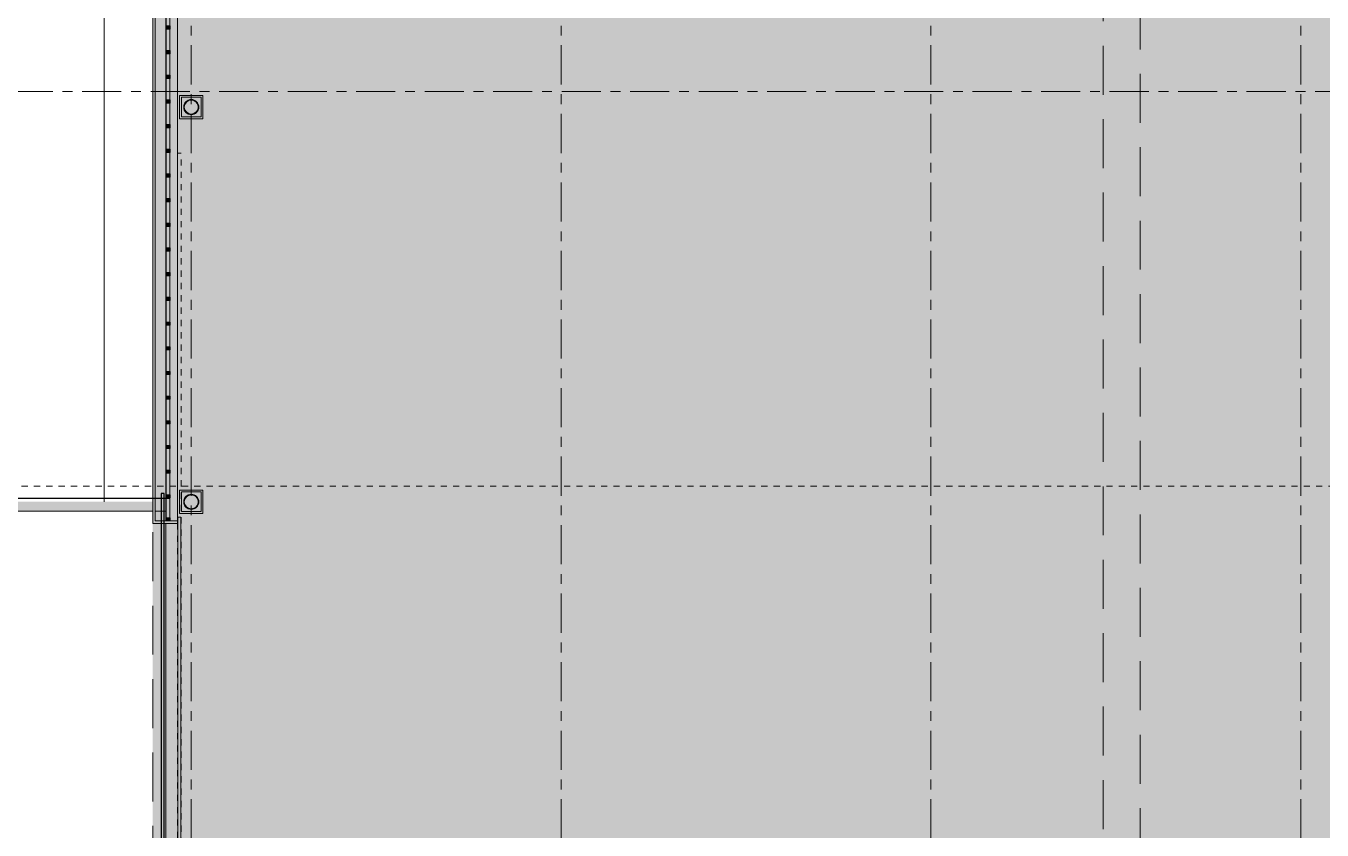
# Model space of a CAD drawing. Header units: metres. Extents: x 1156 to 2335, y -13 to 268.
# Drawn here: x 1236.02 to 1257.05, y 166.23 to 179.26 of the extents above; entities that cross this region are included whole.
import ezdxf

# ---------------------------------------------------------------- set-up
doc = ezdxf.new("R2010")
doc.units = ezdxf.units.M
doc.header["$LTSCALE"] = 0.05
for name, pattern in [('_Tracejado médio', [0.004, 0.003, -0.001]), ('Contínua', [0]), ('Grid Line', [0.022225, 0.0127, -0.003175, 0.003175, -0.003175]), ('HIDDEN2', [4.7625, 3.175, -1.5875]), ('Overhead 1_16_', [0.00258, 0.001587, -0.000992188])]:
    doc.linetypes.add(name, pattern=pattern)
for name, color, linetype, lineweight in [('A-DOOR', 7, 'Continuous', 9), ('A-DOOR-HDLN', 7, '_Tracejado médio', 5), ('A-FLOR', 7, 'Continuous', 9), ('A-FLOR-OVHD', 7, 'Overhead 1_16_', 5), ('A-GENM', 7, 'Continuous', 5), ('A-GENM-4', 7, 'Continuous', 9), ('A-GLAZ-CURT', 7, 'Continuous', 5), ('A-GLAZ-CWMG', 7, 'Continuous', 5), ('A-WALL-1', 7, 'Continuous', 9), ('ARQ_PAREDE', 3, 'Continuous', 5), ('I-WALL', 7, 'Continuous', 9), ('S-FNDN', 7, 'Continuous', 5)]:
    doc.layers.add(name, color=color, linetype=linetype, lineweight=lineweight)
for name, color, linetype, lineweight, true_color in [('A-DOOR-1', 7, 'Continuous', 5, 0xc0c0c0), ('A-FLOR-PATT-6', 7, 'Continuous', 9, 0xe3e2df), ('A-GENM-2', 7, 'Continuous', 5, 0xe9e9e9), ('A-GENM-3', 7, 'Continuous', 5, 0xaeaeae), ('A-GLAZ-CWMG-1', 7, 'Continuous', 5, 0x74756c), ('A-WALL-PATT-8', 9, 'Continuous', 9, 0x808080), ('S-FNDN-1', 7, 'Continuous', 9, 0xd3d1cb), ('S-GRID-1', 7, 'Grid Line', 5, 0x0080c0)]:
    doc.layers.add(name, color=color, linetype=linetype, lineweight=lineweight, true_color=true_color)
for name, color, linetype in [('ARQ_RUA', 2, 'Continuous'), ('RUA', 2, 'Continuous'), ('sh- talude', 64, 'Continuous'), ('talude', 2, 'Continuous')]:
    doc.layers.add(name, color=color, linetype=linetype)
pattern_1 = [(180, (0, 0), (-2e-17, -0.15), [])]

# ---------------------------------------------------------------- blocks, each defined once
blk = doc.blocks.new('PILAR redondo 2 - PILAR redondo 10-4759603-Térreo')
at = {"layer": 'A-GENM-2'}
h = blk.add_hatch(color=256, dxfattribs=at)
h.paths.add_polyline_path([(0, -0.123), (0.038, -0.117), (0.072, -0.1), (0.1, -0.072), (0.117, -0.035), (0.123, 0), (0.117, 0.038), (0.1, 0.072), (0.066, 0.103), (0.032, 0.118), (0, 0.123), (-0.038, 0.117), (-0.072, 0.1), (-0.103, 0.066), (-0.117, 0.035), (-0.123, 0), (-0.117, -0.038), (-0.1, -0.072), (-0.066, -0.103), (-0.035, -0.117)])
h.paths.add_polyline_path([(0, -0.113), (-0.038, -0.106), (-0.066, -0.091), (-0.091, -0.066), (-0.107, -0.035), (-0.113, 0), (-0.107, 0.035), (-0.091, 0.066), (-0.066, 0.091), (-0.035, 0.107), (0, 0.113), (0.035, 0.107), (0.066, 0.091), (0.091, 0.066), (0.107, 0.035), (0.113, 0), (0.106, -0.038), (0.091, -0.066), (0.066, -0.091), (0.035, -0.107)])
at = {"layer": 'A-GENM-3'}
h = blk.add_hatch(color=256, dxfattribs=at)
h.paths.add_polyline_path([(-0.16, -0.16), (0.16, -0.16), (0.16, 0.16), (-0.16, 0.16)])
h.paths.add_polyline_path([(0, -0.123), (-0.038, -0.117), (-0.072, -0.1), (-0.103, -0.066), (-0.117, -0.035), (-0.123, 0), (-0.117, 0.038), (-0.1, 0.072), (-0.066, 0.103), (-0.035, 0.117), (0, 0.123), (0.038, 0.117), (0.072, 0.1), (0.103, 0.066), (0.117, 0.035), (0.123, 0), (0.117, -0.038), (0.1, -0.072), (0.066, -0.103), (0.035, -0.117)])
h.paths.add_polyline_path([(0, -0.113), (0.038, -0.106), (0.066, -0.091), (0.091, -0.066), (0.107, -0.035), (0.113, 0), (0.106, 0.038), (0.091, 0.066), (0.066, 0.091), (0.035, 0.107), (0, 0.113), (-0.038, 0.106), (-0.066, 0.091), (-0.091, 0.066), (-0.107, 0.035), (-0.113, 0), (-0.106, -0.038), (-0.091, -0.066), (-0.066, -0.091), (-0.035, -0.107)])
at = {"layer": 'A-GENM'}
for p, q in [((0.16, 0.16), (-0.16, 0.16)), ((-0.16, 0.16), (-0.16, -0.16)), ((0.16, -0.16), (0.16, 0.16)), ((-0.16, -0.16), (0.16, -0.16))]:
    blk.add_line(p, q, dxfattribs=at)
at = {"layer": 'A-GENM-4'}
for radius, start, end in [(0.123, 360, 180), (0.123, 180, 360), (0.113, 0, 180), (0.113, 180, 0)]:
    blk.add_arc((0, 0), radius, start, end, dxfattribs=at)
blk = doc.blocks.new('PILAR redondo 2 - PILAR redondo 11-4759617-Térreo')
at = {"layer": 'A-GENM-2'}
h = blk.add_hatch(color=256, dxfattribs=at)
h.paths.add_polyline_path([(0, -0.123), (0.038, -0.117), (0.072, -0.1), (0.1, -0.072), (0.117, -0.035), (0.123, 0), (0.117, 0.038), (0.1, 0.072), (0.066, 0.103), (0.032, 0.118), (0, 0.123), (-0.038, 0.117), (-0.072, 0.1), (-0.103, 0.066), (-0.117, 0.035), (-0.123, 0), (-0.117, -0.038), (-0.1, -0.072), (-0.066, -0.103), (-0.035, -0.117)])
h.paths.add_polyline_path([(0, -0.113), (-0.038, -0.106), (-0.066, -0.091), (-0.091, -0.066), (-0.107, -0.035), (-0.113, 0), (-0.107, 0.035), (-0.091, 0.066), (-0.066, 0.091), (-0.035, 0.107), (0, 0.113), (0.035, 0.107), (0.066, 0.091), (0.091, 0.066), (0.107, 0.035), (0.113, 0), (0.106, -0.038), (0.091, -0.066), (0.066, -0.091), (0.035, -0.107)])
at = {"layer": 'A-GENM-3'}
h = blk.add_hatch(color=256, dxfattribs=at)
h.paths.add_polyline_path([(0.117, -0.16), (0.16, -0.16), (0.16, 0.16), (-0.16, 0.16), (-0.16, -0.16), (0.1, -0.16)])
h.paths.add_polyline_path([(0, -0.123), (-0.038, -0.117), (-0.072, -0.1), (-0.103, -0.066), (-0.117, -0.035), (-0.123, 0), (-0.117, 0.038), (-0.1, 0.072), (-0.066, 0.103), (-0.035, 0.117), (0, 0.123), (0.038, 0.117), (0.072, 0.1), (0.103, 0.066), (0.117, 0.035), (0.123, 0), (0.117, -0.038), (0.1, -0.072), (0.066, -0.103), (0.035, -0.117)])
h.paths.add_polyline_path([(0, -0.113), (0.038, -0.106), (0.066, -0.091), (0.091, -0.066), (0.107, -0.035), (0.113, 0), (0.106, 0.038), (0.091, 0.066), (0.066, 0.091), (0.035, 0.107), (0, 0.113), (-0.038, 0.106), (-0.066, 0.091), (-0.091, 0.066), (-0.107, 0.035), (-0.113, 0), (-0.106, -0.038), (-0.091, -0.066), (-0.066, -0.091), (-0.035, -0.107)])
at = {"layer": 'A-GENM'}
for p, q in [((0.16, 0.16), (-0.16, 0.16)), ((-0.16, 0.16), (-0.16, -0.16)), ((0.16, -0.16), (0.16, 0.16)), ((-0.16, -0.16), (0.16, -0.16))]:
    blk.add_line(p, q, dxfattribs=at)
at = {"layer": 'A-GENM-4'}
for radius, start, end in [(0.123, 360, 180), (0.123, 180, 360), (0.113, 0, 180), (0.113, 180, 0)]:
    blk.add_arc((0, 0), radius, start, end, dxfattribs=at)
blk = doc.blocks.new('_DOR-___-PortaCorrer - PF3-570X500-4467571-Térreo')
at = {"layer": 'A-DOOR-1'}
blk.add_hatch(color=256, dxfattribs=at).paths.add_polyline_path([(2.95, 0.129), (2.95, 0.15), (-2.95, 0.15), (-2.95, 0.1), (2.95, 0.1)])
at = {"layer": 'A-DOOR'}
for p, q in [((-2.95, 0.15), (2.95, 0.15)), ((-2.95, 0.1), (-2.95, 0.15)), ((2.95, 0.1), (-2.95, 0.1)), ((2.95, 0.15), (2.95, 0.1))]:
    blk.add_line(p, q, dxfattribs=at)
at = {"layer": 'A-DOOR-HDLN'}
for p, q in [((-8.85, 0.155), (-8.85, 0.095)), ((2.95, 0.155), (-8.85, 0.155)), ((-8.85, 0.095), (2.95, 0.095)), ((2.95, 0.095), (2.95, 0.155))]:
    blk.add_line(p, q, dxfattribs=at)
blk = doc.blocks.new('Rectangular Mullion - 80mm x 50mm aluminio-4464556-Térreo')
at = {"layer": 'A-GLAZ-CWMG-1'}
blk.add_hatch(color=256, dxfattribs=at).paths.add_polyline_path([(0, -0.03), (0, 0.035), (-0.05, 0.035), (-0.05, -0.035), (0, -0.035)])
at = {"layer": 'A-GLAZ-CWMG'}
for p, q in [((0, 0.035), (-0.05, 0.035)), ((-0.05, 0.035), (-0.05, -0.035)), ((-0.05, -0.035), (0, -0.035))]:
    blk.add_line(p, q, dxfattribs=at)
blk = doc.blocks.new('Rectangular Mullion - 80mm x 50mm aluminio-4464545-Térreo')
at = {"layer": 'A-GLAZ-CWMG-1'}
blk.add_hatch(color=256, dxfattribs=at).paths.add_polyline_path([(-0.025, -0.035), (-0.025, 0.035), (0.025, 0.035), (0.025, -0.035)])
at = {"layer": 'A-GLAZ-CWMG'}
for p, q in [((-0.025, -0.035), (-0.025, 0.035)), ((-0.025, 0.035), (0.025, 0.035)), ((0.025, 0.035), (0.025, -0.035)), ((0.025, -0.035), (-0.025, -0.035))]:
    blk.add_line(p, q, dxfattribs=at)
blk = doc.blocks.new('System Panel - COMOVENTE-V44-Térreo')
at = {"layer": 'A-GLAZ-CURT'}
h = blk.add_hatch(dxfattribs=at)
h.set_pattern_fill('FP_14', color=256, style=0, pattern_type=2)
h.set_pattern_definition(pattern_1)
h.paths.add_polyline_path([(-0.163, -0.03), (0.163, -0.03), (0.163, 0.03), (-0.163, 0.03)])
for p, q in [((-0.163, 0.03), (0.163, 0.03)), ((-0.163, 0.03), (-0.163, -0.03)), ((0.163, 0.03), (0.163, -0.03)), ((0.163, -0.03), (-0.163, -0.03))]:
    blk.add_line(p, q, dxfattribs=at)
blk = doc.blocks.new('System Panel - COMOVENTE-V45-Térreo')
at = {"layer": 'A-GLAZ-CURT'}
h = blk.add_hatch(dxfattribs=at)
h.set_pattern_fill('FP_15', color=256, style=0, pattern_type=2)
h.set_pattern_definition(pattern_1)
h.paths.add_polyline_path([(-0.175, -0.03), (0.175, -0.03), (0.175, 0.03), (-0.175, 0.03)])
for p, q in [((-0.175, 0.03), (0.175, 0.03)), ((-0.175, 0.03), (-0.175, -0.03)), ((0.175, 0.03), (0.175, -0.03)), ((0.175, -0.03), (-0.175, -0.03))]:
    blk.add_line(p, q, dxfattribs=at)
blk = doc.blocks.new('A$C48630bea')
at = {"layer": 'A-FLOR-PATT-6'}
for points in [[(12.724, 43.243), (13.555, 43.243), (13.555, 43.393), (5.127, 43.393), (5.127, 43.243), (12.724, 43.243)], [(13.555, 43.243), (14.465, 43.393), (13.555, 43.393)]]:
    blk.add_hatch(color=256, dxfattribs=at).paths.add_polyline_path(points)
h = blk.add_hatch(color=256, dxfattribs=at)
h.paths.add_polyline_path([(13.994, 43.243), (15.279, 43.243), (15.279, 43.275), (14.465, 43.393), (13.555, 43.243), (13.966, 43.243)])
h.paths.add_polyline_path([(15.492, 43.243), (15.319, 43.269), (15.319, 43.243)])
h = blk.add_hatch(color=256, dxfattribs=at)
h.paths.add_polyline_path([(15.492, 43.243), (15.492, 43.393), (15.319, 43.393), (15.319, 43.269), (15.334, 43.267)])
h.paths.add_polyline_path([(15.279, 43.275), (15.279, 43.393), (14.465, 43.393), (15.194, 43.287)])
at = {"layer": 'A-WALL-PATT-8'}
h = blk.add_hatch(color=256, dxfattribs=at)
h.paths.add_polyline_path([(15.279, 23.256), (15.319, 23.256), (15.319, 37.343), (15.279, 37.343), (15.279, 23.556)])
h.paths.add_polyline_path([(15.319, 43.043), (15.319, 64.222), (15.279, 64.222), (15.28, 43.043)])
blk.add_hatch(color=256, dxfattribs=at).paths.add_polyline_path([(15.319, 43.043), (15.682, 43.043), (15.682, 43.083), (15.319, 43.083)])
at = {"layer": 'S-FNDN-1'}
h = blk.add_hatch(color=256, dxfattribs=at)
h.paths.add_polyline_path([(15.767, 49.603), (16.095, 49.603), (16.095, 49.983), (15.715, 49.983), (15.715, 49.603), (15.745, 49.603)])
h.paths.add_polyline_path([(16.065, 49.633), (15.745, 49.633), (15.745, 49.953), (16.065, 49.953)])
h = blk.add_hatch(color=256, dxfattribs=at)
h.paths.add_polyline_path([(15.767, 43.203), (16.095, 43.203), (16.095, 43.583), (15.715, 43.583), (15.715, 43.203), (15.745, 43.203)])
h.paths.add_polyline_path([(15.767, 43.233), (15.745, 43.233), (15.745, 43.553), (16.065, 43.553), (16.065, 43.233)])
at = {"layer": 'A-FLOR'}
for p, q in [((14.492, 43.393), (14.492, 65.223)), ((15.279, 43.243), (5.127, 43.243)), ((15.492, 43.243), (15.318, 43.243)), ((15.492, 43.043), (15.492, 37.343))]:
    blk.add_line(p, q, dxfattribs=at)
at = {"layer": 'A-FLOR-OVHD', "linetype": 'HIDDEN2', "ltscale": 5}
for p, q in [((30.701, 62.693), (30.701, 30.488)), ((31.301, 30.488), (31.301, 62.693)), ((15.279, 37.343), (15.279, 43.043))]:
    blk.add_line(p, q, dxfattribs=at)
at = {"layer": 'A-WALL-1'}
for p, q in [((15.279, 64.262), (15.279, 43.043)), ((15.319, 43.083), (15.319, 64.222)), ((15.279, 43.043), (15.682, 43.043)), ((15.682, 43.083), (15.319, 43.083)), ((15.682, 43.043), (15.682, 43.083))]:
    blk.add_line(p, q, dxfattribs=at)
at = {"layer": 'I-WALL'}
for p, q in [((15.682, 63.996), (15.682, 43.083)), ((15.492, 51.108), (15.492, 51.458)), ((15.492, 50.708), (15.492, 51.058)), ((15.492, 50.308), (15.492, 50.658)), ((15.492, 49.908), (15.492, 50.258)), ((15.492, 49.508), (15.492, 49.858)), ((15.492, 49.108), (15.492, 49.458)), ((15.492, 48.708), (15.492, 49.058)), ((15.492, 48.308), (15.492, 48.658)), ((15.492, 47.908), (15.492, 48.258)), ((15.492, 47.508), (15.492, 47.858)), ((15.492, 47.108), (15.492, 47.458)), ((15.492, 46.708), (15.492, 47.058)), ((15.492, 46.308), (15.492, 46.658)), ((15.492, 45.908), (15.492, 46.258)), ((15.492, 45.508), (15.492, 45.858)), ((15.492, 45.108), (15.492, 45.458)), ((15.492, 44.708), (15.492, 45.058)), ((15.492, 44.308), (15.492, 44.658)), ((15.492, 43.908), (15.492, 44.258)), ((15.492, 43.508), (15.492, 43.858)), ((15.492, 43.133), (15.492, 43.458))]:
    blk.add_line(p, q, dxfattribs=at)
at = {"layer": 'S-FNDN'}
for p, q in [((16.095, 49.983), (15.715, 49.983)), ((15.715, 49.983), (15.715, 49.603)), ((16.095, 49.603), (16.095, 49.983)), ((15.715, 49.603), (16.095, 49.603)), ((16.095, 43.583), (15.715, 43.583)), ((15.715, 43.583), (15.715, 43.203)), ((16.095, 43.203), (16.095, 43.583)), ((15.715, 43.203), (16.095, 43.203))]:
    blk.add_line(p, q, dxfattribs=at)
at = {"layer": 'A-DOOR', "rotation": 269.9999999999999}
blk.add_blockref('_DOR-___-PortaCorrer - PF3-570X500-4467571-Térreo', (15.587, 40.193), dxfattribs=at)
at = {"layer": 'A-GENM'}
for name, p in [('PILAR redondo 2 - PILAR redondo 10-4759603-Térreo', (15.905, 49.793)), ('PILAR redondo 2 - PILAR redondo 11-4759617-Térreo', (15.905, 43.393))]:
    blk.add_blockref(name, p, dxfattribs=at)
at = {"layer": 'A-GLAZ-CURT', "rotation": 89.99999999999972}
for name, p in [('System Panel - COMOVENTE-V45-Térreo', (15.527, 51.283)), ('System Panel - COMOVENTE-V45-Térreo', (15.527, 50.883)), ('System Panel - COMOVENTE-V45-Térreo', (15.527, 50.483)), ('System Panel - COMOVENTE-V45-Térreo', (15.527, 50.083)), ('System Panel - COMOVENTE-V45-Térreo', (15.527, 49.683)), ('System Panel - COMOVENTE-V45-Térreo', (15.527, 49.283)), ('System Panel - COMOVENTE-V45-Térreo', (15.527, 48.883)), ('System Panel - COMOVENTE-V45-Térreo', (15.527, 48.483)), ('System Panel - COMOVENTE-V45-Térreo', (15.527, 48.083)), ('System Panel - COMOVENTE-V45-Térreo', (15.527, 47.683)), ('System Panel - COMOVENTE-V45-Térreo', (15.527, 47.283)), ('System Panel - COMOVENTE-V45-Térreo', (15.527, 46.883)), ('System Panel - COMOVENTE-V45-Térreo', (15.527, 46.483)), ('System Panel - COMOVENTE-V45-Térreo', (15.527, 46.083)), ('System Panel - COMOVENTE-V45-Térreo', (15.527, 45.683)), ('System Panel - COMOVENTE-V45-Térreo', (15.527, 45.283)), ('System Panel - COMOVENTE-V45-Térreo', (15.527, 44.883)), ('System Panel - COMOVENTE-V45-Térreo', (15.527, 44.483)), ('System Panel - COMOVENTE-V45-Térreo', (15.527, 44.083)), ('System Panel - COMOVENTE-V45-Térreo', (15.527, 43.683)), ('System Panel - COMOVENTE-V44-Térreo', (15.527, 43.296))]:
    blk.add_blockref(name, p, dxfattribs=at)
at = {"layer": 'A-GLAZ-CWMG', "extrusion": (0, 0, -1), "rotation": 90.00000000000027}
for p in [(-15.527, 51.083), (-15.527, 50.683), (-15.527, 50.283), (-15.527, 49.883), (-15.527, 49.483), (-15.527, 49.083), (-15.527, 48.683), (-15.527, 48.283), (-15.527, 47.883), (-15.527, 47.483), (-15.527, 47.083), (-15.527, 46.683), (-15.527, 46.283), (-15.527, 45.883), (-15.527, 45.483), (-15.527, 45.083), (-15.527, 44.683), (-15.527, 44.283), (-15.527, 43.883), (-15.527, 43.483)]:
    blk.add_blockref('Rectangular Mullion - 80mm x 50mm aluminio-4464545-Térreo', p, dxfattribs=at)
at = {"layer": 'A-GLAZ-CWMG', "rotation": 269.9999999999997}
blk.add_blockref('Rectangular Mullion - 80mm x 50mm aluminio-4464556-Térreo', (15.527, 43.083), dxfattribs=at)

msp = doc.modelspace()

# ---------------------------------------------------------------- hatches: boundary and pattern name
at = {"layer": 'ARQ_PAREDE', "true_color": 0xf7f281}
h = msp.add_hatch(color=51, dxfattribs=at)
h.dxf.hatch_style = 1
h.paths.add_polyline_path([(1238.076, 192.668), (1244.552, 192.668), (1244.55, 197.376), (1268.662, 197.38), (1268.702, 197.38), (1298.552, 197.38), (1298.75, 197.376), (1304.868, 197.37), (1304.85, 192.65), (1317.329, 192.668), (1317.329, 192.303), (1317.125, 192.303), (1317.125, 149.854), (1238.076, 149.854)])
h.paths.add_polyline_path([(1317.3, 191.229), (1317.3, 139.21)])
at = {"layer": 'sh- talude'}
h = msp.add_hatch(color=256, dxfattribs=at)
edge = h.paths.add_edge_path()
edge.add_line((1312.762, 205.035), (1292.549, 206.906))
edge.add_line((1292.549, 206.906), (1288.622, 207.207))
edge.add_line((1288.622, 207.207), (1285.553, 207.441))
edge.add_line((1285.553, 207.441), (1282.034, 207.567))
edge.add_line((1282.034, 207.567), (1279.371, 207.536))
edge.add_line((1279.371, 207.536), (1276.52, 207.6))
edge.add_line((1276.52, 207.6), (1274.084, 207.653))
edge.add_line((1274.084, 207.653), (1270.368, 207.668))
edge.add_line((1270.368, 207.668), (1267.276, 207.683))
edge.add_line((1267.276, 207.683), (1263.547, 207.488))
edge.add_line((1263.547, 207.488), (1259.36, 207.417))
edge.add_line((1259.36, 207.417), (1255.389, 207.259))
edge.add_line((1255.389, 207.259), (1252.238, 207.197))
edge.add_line((1252.238, 207.197), (1248.878, 206.957))
edge.add_line((1248.878, 206.957), (1245.778, 206.796))
edge.add_line((1245.778, 206.796), (1243.233, 206.76))
edge.add_line((1243.233, 206.76), (1240.808, 206.832))
edge.add_line((1240.808, 206.832), (1238.438, 206.688))
edge.add_line((1238.438, 206.688), (1235.569, 206.415))
edge.add_line((1235.569, 206.415), (1234.813, 206.256))
edge.add_line((1234.813, 206.256), (1234.084, 205.957))
edge.add_line((1234.084, 205.957), (1233.208, 205.456))
edge.add_line((1233.208, 205.456), (1232.557, 204.959))
edge.add_line((1232.557, 204.959), (1232.04, 204.412))
edge.add_line((1232.04, 204.412), (1231.564, 203.525))
edge.add_line((1231.564, 203.525), (1231.163, 202.693))
edge.add_line((1231.163, 202.693), (1230.791, 201.129))
edge.add_line((1230.791, 201.129), (1229.902, 199.065))
edge.add_line((1229.902, 199.065), (1229.325, 197.135))
edge.add_line((1229.325, 197.135), (1228.726, 194.919))
edge.add_line((1228.726, 194.919), (1228.151, 192.845))
edge.add_line((1228.151, 192.845), (1227.228, 190.405))
edge.add_line((1227.228, 190.405), (1226.221, 187.838))
edge.add_line((1226.221, 187.838), (1225.437, 185.557))
edge.add_line((1225.437, 185.557), (1224.577, 183.192))
edge.add_line((1224.577, 183.192), (1223.692, 180.742))
edge.add_line((1223.692, 180.742), (1222.6, 178.543))
edge.add_line((1222.6, 178.543), (1221.298, 176.321))
edge.add_line((1221.298, 176.321), (1219.857, 174.253))
edge.add_line((1219.857, 174.253), (1219.052, 171.659))
edge.add_line((1219.052, 171.659), (1220.32, 173.549))
edge.add_line((1220.32, 173.549), (1221.281, 174.996))
edge.add_line((1221.281, 174.996), (1222.174, 176.481))
edge.add_line((1222.174, 176.481), (1224.277, 180.124))
edge.add_line((1224.277, 180.124), (1225.111, 181.989))
edge.add_line((1225.111, 181.989), (1225.833, 184.016))
edge.add_line((1225.833, 184.016), (1226.791, 186.685))
edge.add_line((1226.791, 186.685), (1227.553, 188.775))
edge.add_line((1227.553, 188.775), (1228.216, 190.384))
edge.add_line((1228.216, 190.384), (1228.669, 191.992))
edge.add_line((1228.669, 191.992), (1229.399, 193.636))
edge.add_line((1229.399, 193.636), (1229.856, 195.503))
edge.add_line((1229.856, 195.503), (1230.327, 196.818))
edge.add_line((1230.327, 196.818), (1230.737, 198.228))
edge.add_line((1230.737, 198.228), (1231.389, 199.941))
edge.add_line((1231.389, 199.941), (1232.101, 201.637))
edge.add_line((1232.101, 201.637), (1232.704, 202.999))
edge.add_line((1232.704, 202.999), (1233.411, 203.965))
edge.add_line((1233.411, 203.965), (1234.11, 204.771))
edge.add_line((1234.11, 204.771), (1235.888, 205.553))
edge.add_line((1235.888, 205.553), (1238.518, 205.833))
edge.add_line((1238.518, 205.833), (1241.346, 205.867))
edge.add_line((1241.346, 205.867), (1243.903, 205.799))
edge.add_line((1243.903, 205.799), (1246.484, 205.941))
edge.add_line((1246.484, 205.941), (1248.941, 206.083))
edge.add_line((1248.941, 206.083), (1252.278, 206.321))
edge.add_line((1252.278, 206.321), (1255.415, 206.383))
edge.add_line((1255.415, 206.383), (1259.385, 206.541))
edge.add_line((1259.385, 206.541), (1263.578, 206.612))
edge.add_line((1263.578, 206.612), (1267.297, 206.807))
edge.add_line((1267.297, 206.807), (1270.364, 206.792))
edge.add_line((1270.364, 206.792), (1274.073, 206.777))
edge.add_line((1274.073, 206.777), (1276.501, 206.724))
edge.add_line((1276.501, 206.724), (1279.367, 206.66))
edge.add_line((1279.367, 206.66), (1282.024, 206.691))
edge.add_line((1282.024, 206.691), (1285.504, 206.566))
edge.add_line((1285.504, 206.566), (1288.556, 206.333))
edge.add_line((1288.556, 206.333), (1292.475, 206.033))
edge.add_line((1292.475, 206.033), (1315.62, 203.89))
edge.add_line((1315.62, 203.89), (1317.372, 203.149))
edge.add_line((1317.372, 203.149), (1321.274, 201.917))
edge.add_line((1321.274, 201.917), (1324.413, 201.152))
edge.add_line((1324.413, 201.152), (1328.172, 199.109))
edge.add_line((1328.172, 199.109), (1333.339, 197.778))
edge.add_line((1333.339, 197.778), (1337.526, 196.375))
edge.add_line((1337.526, 196.375), (1345.052, 193.557))
edge.add_line((1345.052, 193.557), (1351.507, 191.195))
edge.add_line((1351.507, 191.195), (1353.859, 190.331))
edge.add_line((1353.859, 190.331), (1357.988, 188.139))
edge.add_line((1357.988, 188.139), (1361.09, 186.153))
edge.add_line((1361.09, 186.153), (1363.843, 184.011))
edge.add_line((1363.843, 184.011), (1364.893, 183.113))
edge.add_arc((1363.919, 181.973), 1.5, -90, 49.4623, ccw=False)
edge.add_arc((1363.621, 181.493), 1.062, 286.2793, 414.1063)
edge.add_line((1364.243, 182.353), (1360.999, 183.991))
edge.add_line((1360.999, 183.991), (1346.233, 190.082))
edge.add_arc((1345.018, 187.338), 3, 66.1202, 74.8133)
edge.add_line((1345.804, 190.234), (1335.394, 193.06))
edge.add_line((1335.394, 193.06), (1335.094, 191.587))
edge.add_line((1335.094, 191.587), (1322.393, 195.034))
edge.add_line((1322.393, 195.034), (1303.142, 200.172))
edge.add_line((1303.142, 200.172), (1288.498, 201.395))
edge.add_line((1288.498, 201.395), (1237.398, 200.422))
edge.add_line((1237.398, 200.422), (1226.132, 174.828))
edge.add_line((1226.132, 174.828), (1219.616, 160.664))
edge.add_line((1219.616, 160.664), (1215.84, 148.545))
edge.add_line((1215.84, 148.545), (1212.108, 133.71))
edge.add_line((1212.108, 133.71), (1209.142, 121.322))
edge.add_line((1209.142, 121.322), (1186.553, 37.221))
edge.add_line((1186.553, 37.221), (1183.769, 25.835))
edge.add_line((1183.769, 25.835), (1183.769, 24.999))
edge.add_line((1183.769, 24.999), (1180.318, 21.951))
edge.add_line((1180.318, 21.951), (1179.621, 23.733))
edge.add_line((1179.621, 23.733), (1180.14, 27))
edge.add_line((1180.14, 27), (1180.527, 30.464))
edge.add_line((1180.527, 30.464), (1181.755, 34.171))
edge.add_line((1181.755, 34.171), (1182.669, 38.236))
edge.add_line((1182.669, 38.236), (1183.883, 44.202))
edge.add_line((1183.883, 44.202), (1184.847, 49.866))
edge.add_line((1184.847, 49.866), (1186.116, 56.329))
edge.add_line((1186.116, 56.329), (1186.82, 60.963))
edge.add_line((1186.82, 60.963), (1188.125, 66.421))
edge.add_line((1188.125, 66.421), (1188.883, 70.949))
edge.add_line((1188.883, 70.949), (1189.906, 76.074))
edge.add_line((1189.906, 76.074), (1190.855, 80.99))
edge.add_line((1190.855, 80.99), (1191.682, 85.496))
edge.add_line((1191.682, 85.496), (1192.646, 90.489))
edge.add_line((1192.646, 90.489), (1194.093, 96.925))
edge.add_line((1194.093, 96.925), (1195.354, 101.856))
edge.add_line((1195.354, 101.856), (1196.467, 107.612))
edge.add_line((1196.467, 107.612), (1197.46, 112.554))
edge.add_line((1197.46, 112.554), (1198.587, 118.174))
edge.add_line((1198.587, 118.174), (1199.842, 123.912))
edge.add_line((1199.842, 123.912), (1200.651, 128.516))
edge.add_line((1200.651, 128.516), (1201.965, 134.004))
edge.add_line((1201.965, 134.004), (1203.027, 138.702))
edge.add_line((1203.027, 138.702), (1204.092, 143.858))
edge.add_line((1204.092, 143.858), (1205.102, 148.659))
edge.add_line((1205.102, 148.659), (1206.205, 154.103))
edge.add_line((1206.205, 154.103), (1207.389, 159.224))
edge.add_line((1207.389, 159.224), (1208.471, 164.156))
edge.add_line((1208.471, 164.156), (1210.029, 168.212))
edge.add_line((1210.029, 168.212), (1211.773, 171.742))
edge.add_line((1211.773, 171.742), (1214.455, 174.604))
edge.add_line((1214.455, 174.604), (1216.305, 176.728))
edge.add_line((1216.305, 176.728), (1218.13, 179.584))
edge.add_line((1218.13, 179.584), (1219.608, 182.925))
edge.add_line((1219.608, 182.925), (1220.658, 186.602))
edge.add_line((1220.658, 186.602), (1221.807, 190.175))
edge.add_line((1221.807, 190.175), (1223.605, 197.728))
edge.add_line((1223.605, 197.728), (1224.767, 202.461))
edge.add_line((1224.767, 202.461), (1225.538, 205.035))
edge.add_line((1225.538, 205.035), (1226.51, 207.356))
edge.add_line((1226.51, 207.356), (1227.316, 209.137))
edge.add_line((1227.316, 209.137), (1228.391, 210.9))
edge.add_line((1228.391, 210.9), (1229.542, 212.015))
edge.add_line((1229.542, 212.015), (1230.525, 212.395))
edge.add_line((1230.525, 212.395), (1232.216, 212.973))
edge.add_line((1232.216, 212.973), (1233.922, 213.668))
edge.add_line((1233.922, 213.668), (1236.631, 214.053))
edge.add_line((1236.631, 214.053), (1239.391, 214.146))
edge.add_line((1239.391, 214.146), (1242.441, 213.706))
edge.add_line((1242.441, 213.706), (1245.556, 213.389))
edge.add_line((1245.556, 213.389), (1248.647, 213.174))
edge.add_line((1248.647, 213.174), (1252.681, 212.86))
edge.add_line((1252.681, 212.86), (1255.359, 212.777))
edge.add_line((1255.359, 212.777), (1257.719, 212.576))
edge.add_line((1257.719, 212.576), (1260.504, 212.369))
edge.add_line((1260.504, 212.369), (1263.705, 212.282))
edge.add_line((1263.705, 212.282), (1266.92, 212.167))
edge.add_line((1266.92, 212.167), (1270.481, 212.068))
edge.add_line((1270.481, 212.068), (1273.711, 211.965))
edge.add_line((1273.711, 211.965), (1277.186, 211.821))
edge.add_line((1277.186, 211.821), (1280.893, 211.492))
edge.add_line((1280.893, 211.492), (1284.475, 211.251))
edge.add_line((1284.475, 211.251), (1287.905, 210.692))
edge.add_line((1287.905, 210.692), (1291.435, 210.016))
edge.add_line((1291.435, 210.016), (1295.953, 209.173))
edge.add_line((1295.953, 209.173), (1300.027, 208.031))
edge.add_line((1300.027, 208.031), (1303.304, 207.793))
edge.add_line((1303.304, 207.793), (1306.786, 206.956))
edge.add_line((1306.786, 206.956), (1310.039, 206.066))
edge.add_line((1310.039, 206.066), (1312.768, 205.035))

# ---------------------------------------------------------------- linework, layer by layer
at = {"layer": 'ARQ_RUA'}
msp.add_lwpolyline([(1238.212, 165.486), (1238.262, 165.486), (1238.262, 171.686), (1238.212, 171.686)], close=True, dxfattribs=at)
at = {"layer": 'RUA'}
msp.add_line((1238.342, 171.6, 1.567), (1227.293, 171.6), dxfattribs=at)
at = {"layer": 'S-GRID-1', "ltscale": 1000}
for p, q in [((1238.702, 138.31, 1.567), (1238.702, 261.704, 1.567)), ((1244.702, 138.31, 1.567), (1244.702, 261.704, 1.567)), ((1250.702, 138.31, 1.567), (1250.702, 261.704, 1.567)), ((1256.702, 138.31, 1.567), (1256.702, 261.704, 1.567)), ((1417.59, 178.2, 1.567), (1180.634, 178.2, 1.567))]:
    msp.add_line(p, q, dxfattribs=at)
at = {"layer": 'S-GRID-1', "ltscale": 50}
msp.add_line((1318.65, 171.8, 1.567), (1180.634, 171.8, 1.567), dxfattribs=at)

# ---------------------------------------------------------------- block references
at = {"layer": 'talude', "linetype": 'Contínua'}
msp.add_blockref('A$C48630bea', (1222.797, 128.156, 1.567), dxfattribs=at)

doc.saveas('drawing.dxf')
